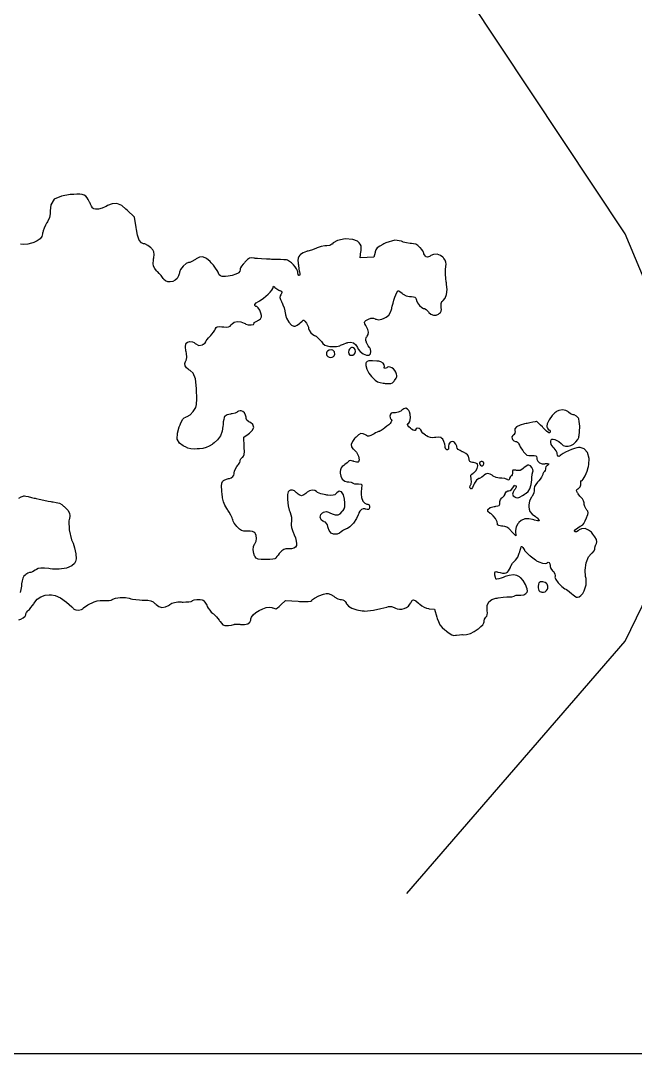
# Model space of a CAD drawing. Extents: x 0 to 24000, y 0 to 24000.
# Drawn here: x 8443 to 10488, y 0 to 3435 of the extents above; entities that cross this region are included whole.
import ezdxf

# ---------------------------------------------------------------- set-up
doc = ezdxf.new("R2010")
doc.units = 0
for name, color, linetype in [('01A-WaterbodyTidal', 7, 'Continuous'), ('01B-LandmassTidal', 7, 'Continuous'), ('07-BoundaryRegional', 7, 'Continuous')]:
    doc.layers.add(name, color=color, linetype=linetype)

msp = doc.modelspace()

# ---------------------------------------------------------------- linework, layer by layer
at = {"layer": '01A-WaterbodyTidal'}
msp.add_lwpolyline([(0, 0), (24000, 0), (24000, 24000), (0, 24000)], close=True, dxfattribs=at)
at = {"layer": '01B-LandmassTidal'}
for points in [[(8436.9, 1441.9), (8443.8, 1444.2), (8451.9, 1448.9), (8457.8, 1454.5), (8460, 1458.9), (8460, 1460.3), (8460, 1461.7), (8462.5, 1465.8), (8467.4, 1471.4), (8468.6, 1472.5), (8469.7, 1473.5), (8472.6, 1476.7), (8477.6, 1482.8), (8483, 1489.9), (8486.7, 1495.3), (8487.8, 1497.2), (8490, 1500.6), (8498.1, 1510.1), (8509.9, 1518.7), (8524.4, 1523.5), (8537.9, 1525), (8542.3, 1525), (8546.4, 1525), (8558.5, 1522.6), (8575.6, 1514.9), (8595.3, 1500.7), (8613.4, 1484.7), (8619.2, 1479.1), (8620.5, 1477.8), (8626.4, 1475.5), (8636.1, 1474.3), (8645.2, 1475.7), (8650.1, 1478.2), (8650.9, 1479.5), (8651.3, 1480.3), (8653.8, 1482.6), (8659.5, 1486.7), (8667, 1491.4), (8673.4, 1494.9), (8675.6, 1496), (8678.5, 1497.5), (8687.4, 1501.5), (8697.5, 1504.7), (8707.7, 1506), (8716.8, 1506), (8719.9, 1505.8), (8722.2, 1505.7), (8729.2, 1505.9), (8737.6, 1506.5), (8744.1, 1507.7), (8747.4, 1508.7), (8748.1, 1509.3), (8750.2, 1511.1), (8758.7, 1513.8), (8774.8, 1516.1), (8792.3, 1515.8), (8803.8, 1514.1), (8807.3, 1512.8), (8809.3, 1512.1), (8815.6, 1510.7), (8826.4, 1508.9), (8838.7, 1507.8), (8847.8, 1507.4), (8850.8, 1507.4), (8854.8, 1507.4), (8866.6, 1507.1), (8876.7, 1505.5), (8884.1, 1501.7), (8890.1, 1496.6), (8892, 1494.8), (8894.5, 1492.3), (8903.1, 1485.9), (8913.4, 1482.5), (8924.6, 1484.5), (8934.7, 1489.6), (8937.9, 1491.7), (8940, 1493.1), (8946.7, 1496.9), (8955.2, 1499.9), (8965.8, 1501.2), (8977.2, 1501.2), (8981, 1501.1), (8983.9, 1501), (8992.9, 1501.2), (9002.7, 1501.9), (9010, 1503.2), (9013.3, 1504.3), (9013.9, 1505), (9015, 1506.1), (9020, 1507.8), (9029.7, 1509.2), (9040.4, 1509), (9047.4, 1507.8), (9049.6, 1507), (9050.5, 1506.7), (9056.2, 1500.5), (9062.2, 1490.4), (9063.3, 1488.2), (9064.1, 1486.3), (9067.1, 1480.9), (9072.1, 1473.6), (9077.6, 1467.3), (9081.5, 1463.7), (9082.9, 1462.7), (9084.7, 1461.4), (9094.7, 1451.7), (9103.9, 1440.4), (9105.3, 1438.3), (9106.6, 1436.3), (9110.9, 1430.2), (9115.9, 1425.6), (9122.2, 1423.5), (9129.2, 1423.1), (9131.5, 1423.1), (9134.8, 1423.1), (9144.7, 1424.1), (9152.4, 1426.1), (9153.1, 1426.6), (9153.8, 1427), (9161.5, 1427.9), (9172.4, 1427.1), (9174.7, 1426.6), (9177.9, 1426), (9188.1, 1425.9), (9198.9, 1428.7), (9206.1, 1434.6), (9208.8, 1440.9), (9208.8, 1443.1), (9208.8, 1445), (9211, 1450.8), (9217, 1458.8), (9225.8, 1466.4), (9236.6, 1473.2), (9248.4, 1478.7), (9260.4, 1482.3), (9271.5, 1483.5), (9278.7, 1482.7), (9280.9, 1481.9), (9282.4, 1481.4), (9288.8, 1479.2), (9292, 1478), (9293.1, 1478), (9293.4, 1478), (9294.6, 1479.1), (9298.2, 1482.1), (9303.2, 1486.6), (9307.7, 1490.7), (9309.1, 1492.1), (9324.4, 1505.8), (9366, 1503.4), (9371.2, 1503.1), (9386.9, 1502.5), (9400.3, 1502.7), (9408.1, 1504.2), (9411.5, 1506), (9412.2, 1507), (9414, 1509.1), (9421.3, 1514), (9435.5, 1521.2), (9450.8, 1526.7), (9460.1, 1528.9), (9463.2, 1528.9), (9466.1, 1528.9), (9474.8, 1526.1), (9484.7, 1520.5), (9486.3, 1519.1), (9488, 1517.7), (9498, 1512.2), (9506.3, 1509.3), (9509.1, 1509.3), (9510.6, 1509.3), (9514.9, 1508.7), (9519.5, 1506.5), (9523.2, 1502.5), (9525.9, 1498), (9526.7, 1496.4), (9527.9, 1494), (9533.4, 1487.7), (9544.7, 1480.9), (9561.5, 1475.5), (9578.9, 1472.1), (9584.7, 1471.3), (9587.5, 1470.8), (9597.7, 1471.3), (9617.5, 1474.1), (9641.7, 1479.1), (9661.1, 1484), (9667.4, 1485.8), (9669.1, 1486.3), (9677.5, 1486.2), (9686.3, 1483), (9688.2, 1481.9), (9689.8, 1480.9), (9695.3, 1478.7), (9703.1, 1477.4), (9711.1, 1477.7), (9719.1, 1479.6), (9726.5, 1483), (9733.2, 1487.6), (9738.5, 1493.4), (9741.6, 1498.5), (9742.3, 1500.3), (9743, 1502.1), (9745.9, 1507), (9750.7, 1508.5), (9758, 1504.7), (9766.6, 1497.7), (9769.4, 1495.2), (9771.4, 1493.4), (9777.7, 1488.4), (9785.6, 1483.6), (9793.7, 1480.5), (9800.4, 1479), (9802.7, 1478.7), (9820.3, 1476.8), (9828.2, 1450.5), (9829.3, 1446.8), (9833, 1435.9), (9838.3, 1425.4), (9845.9, 1416.5), (9854.6, 1408.7), (9857.6, 1406.2), (9860.4, 1403.9), (9869.2, 1397.1), (9877.6, 1392.1), (9884.6, 1390.2), (9890.2, 1390.3), (9892.1, 1390.5), (9893.7, 1390.9), (9903.1, 1392.3), (9911.4, 1392.6), (9912.5, 1392.5), (9915.9, 1392.3), (9926.4, 1393.1), (9939.3, 1396.4), (9952.1, 1402.5), (9962.2, 1409.2), (9965.4, 1411.7), (9967.7, 1413.5), (9974.2, 1419.1), (9980.3, 1425.7), (9983.9, 1431.4), (9985, 1435.1), (9985, 1436.4), (9985, 1438.4), (9986.8, 1444.5), (9990.4, 1450.2), (9991.3, 1450.9), (9992.1, 1451.6), (9994.1, 1454.2), (9995.8, 1458.8), (9996.2, 1465.2), (9995.8, 1471.8), (9995.6, 1474), (9995.1, 1478), (9995.5, 1490), (10000.5, 1501.4), (10011.3, 1509.3), (10024.1, 1513.5), (10028.5, 1514.4), (10031.4, 1514.9), (10048.1, 1516.9), (10060.7, 1517.9), (10065, 1517.9), (10067.1, 1517.8), (10077.4, 1518.7), (10085, 1520.9), (10085.7, 1521.5), (10086.4, 1522.1), (10091.7, 1524), (10097.9, 1524.1), (10099.1, 1523.8), (10101.1, 1523.3), (10107.7, 1523.3), (10116.7, 1525.3), (10124.2, 1529.4), (10127.9, 1533.3), (10128.5, 1534.8), (10129.3, 1537.1), (10128.4, 1545.3), (10123.3, 1559.2), (10115, 1573), (10107.8, 1581.1), (10104.9, 1583), (10102.3, 1584.8), (10093.9, 1589.1), (10082.6, 1591.2), (10068.8, 1589.5), (10055, 1585.4), (10050.4, 1583.8), (10048.2, 1583), (10041.4, 1580.8), (10033.6, 1578.6), (10027.8, 1577.4), (10025.4, 1577.2), (10025, 1577.5), (10024.6, 1577.7), (10022.6, 1582.4), (10021.1, 1590), (10021.1, 1591.6), (10020.9, 1593.4), (10020.8, 1598.5), (10021.7, 1602), (10024.2, 1602.7), (10027.7, 1601.8), (10028.9, 1601.4), (10031.3, 1600.7), (10038.6, 1598.7), (10046.6, 1597.1), (10053, 1596.8), (10058.3, 1597.8), (10062.6, 1600.4), (10066.3, 1604.5), (10069.8, 1610.5), (10072.4, 1616.3), (10073.2, 1618.3), (10074, 1620.2), (10080.1, 1630), (10087.2, 1638.1), (10088.5, 1639.1), (10089.9, 1640.2), (10096.8, 1649.8), (10102.2, 1663.2), (10103, 1666.1), (10103.5, 1668), (10105.1, 1673.7), (10107.1, 1679.9), (10108.8, 1684.2), (10109.7, 1685.7), (10110.1, 1685.7), (10110.9, 1685.7), (10113.5, 1682.4), (10118.1, 1675.9), (10119.1, 1674.4), (10119.9, 1672.8), (10126.9, 1664.3), (10135.1, 1656.9), (10136.7, 1655.9), (10138.1, 1654.9), (10147.3, 1648.4), (10156.1, 1641.4), (10157.5, 1640.2), (10159.6, 1638.4), (10167.2, 1634.3), (10178.8, 1630.4), (10189.2, 1629.2), (10194.5, 1630.5), (10195.1, 1631.6), (10195.6, 1632.3), (10198.1, 1633.7), (10201.1, 1632.1), (10203.5, 1627.8), (10204.5, 1623), (10204.5, 1621.4), (10204.5, 1619.3), (10207.3, 1612.8), (10212.6, 1605.1), (10213.9, 1603.8), (10215.4, 1602.3), (10220.3, 1595.1), (10221.7, 1587.7), (10221.4, 1586.2), (10220.9, 1583.9), (10223.3, 1576.4), (10231.2, 1564.5), (10243.2, 1552.7), (10253.7, 1545.3), (10257.5, 1543.4), (10259.1, 1542.6), (10268.6, 1536.3), (10277.3, 1528.7), (10278.6, 1527.4), (10280, 1526), (10287.4, 1520.2), (10292.8, 1517.2), (10294.7, 1517.2), (10296.3, 1517.2), (10301.2, 1518.7), (10307.4, 1523.1), (10313.1, 1529.8), (10317.9, 1538.2), (10321.7, 1547.9), (10324.1, 1558.3), (10325, 1569.1), (10324.6, 1576.9), (10324.1, 1579.5), (10322.9, 1586.2), (10321.8, 1606.9), (10324.7, 1631.4), (10332.4, 1651.1), (10340.9, 1661.8), (10344.5, 1664.2), (10345.7, 1665.1), (10350.9, 1670.9), (10353.5, 1676.4), (10353.5, 1678.3), (10353.5, 1680.2), (10354.7, 1686.1), (10357.2, 1692.9), (10357.8, 1694), (10358.7, 1695.6), (10360.1, 1701.1), (10359, 1708.8), (10353.9, 1718), (10347, 1727.1), (10344.5, 1730), (10342, 1732.9), (10332.9, 1740.3), (10321, 1745.3), (10309.5, 1744.9), (10301.2, 1741), (10299, 1739.1), (10297.9, 1738.1), (10292.2, 1734.8), (10287.4, 1734.3), (10286.8, 1734.7), (10286.4, 1735), (10286.1, 1737.5), (10289.6, 1741.9), (10297.1, 1747.8), (10305.2, 1753.1), (10308, 1754.7), (10309.3, 1755.4), (10313.1, 1757.9), (10317, 1762.4), (10321.2, 1770.6), (10325.8, 1781), (10327.2, 1784.5), (10328.1, 1786.5), (10330.5, 1792.6), (10331.5, 1798.1), (10329.9, 1802.8), (10326.7, 1807.1), (10325.6, 1808.4), (10324.7, 1809.8), (10320.5, 1818.4), (10318.2, 1825.9), (10318.2, 1828.4), (10318.2, 1830.7), (10316.1, 1837.5), (10311.9, 1844.3), (10310.8, 1845.3), (10309.8, 1846.3), (10303.7, 1853.4), (10297.9, 1861.4), (10297.1, 1862.9), (10296.1, 1864.4), (10293.3, 1869), (10292.2, 1872.6), (10293.8, 1875.1), (10297.1, 1877.2), (10298.2, 1877.8), (10299.6, 1878.5), (10304.4, 1883.9), (10306.5, 1891.1), (10306.5, 1893.5), (10306.5, 1895.6), (10307.4, 1901.9), (10309.1, 1905.3), (10309.6, 1905.3), (10310.9, 1905.3), (10315, 1909.6), (10321.6, 1920.9), (10327.8, 1936), (10331.5, 1948.2), (10332.3, 1952.3), (10333.6, 1958.6), (10334.4, 1978), (10329.3, 1997.8), (10317.7, 2010.5), (10304.6, 2015), (10300.2, 2015), (10298.6, 2015), (10293.9, 2014.2), (10285.5, 2011.8), (10275.9, 2008.4), (10265.9, 2004.2), (10256.3, 1999.7), (10247.9, 1995.2), (10241.4, 1991), (10238.5, 1988.6), (10237.8, 1987.6), (10237.4, 1986.8), (10234.8, 1985.1), (10231.6, 1986.1), (10229.1, 1989.7), (10228, 1994), (10228, 1995.4), (10228, 1997.6), (10224.7, 2003.9), (10218.2, 2012.4), (10216.7, 2013.9), (10214.4, 2015.9), (10207.9, 2024.6), (10206.8, 2033.1), (10207.3, 2035), (10207.6, 2036.5), (10208.7, 2040.7), (10210.8, 2043.2), (10215, 2043), (10220.7, 2041.2), (10222.6, 2040.5), (10224.4, 2039.9), (10234, 2034.9), (10241.4, 2028.8), (10242.2, 2027.6), (10243.3, 2025.9), (10248.4, 2021.9), (10256.2, 2019.2), (10265, 2019.3), (10274.1, 2021.8), (10282.9, 2026.6), (10290.7, 2033.3), (10296.8, 2041.5), (10300, 2048.6), (10300.6, 2051.1), (10301.5, 2055.1), (10302.8, 2067.5), (10303.3, 2085.5), (10301.8, 2101.8), (10300, 2110.3), (10298.6, 2112.6), (10298, 2113.8), (10292.3, 2119.3), (10284.5, 2123.2), (10282.9, 2123.6), (10281.4, 2123.9), (10272.9, 2127.3), (10265.8, 2132.1), (10264.9, 2133), (10263.3, 2134.8), (10256.5, 2138.5), (10245.6, 2140.2), (10233.9, 2138.4), (10225.6, 2134.8), (10223.3, 2133), (10220, 2130.4), (10211.1, 2121.1), (10201.3, 2107.3), (10195.3, 2094.1), (10193.7, 2086), (10194.3, 2083.6), (10194.7, 2082.3), (10197.3, 2076.7), (10199.8, 2073.8), (10200.6, 2073.8), (10201.3, 2073.8), (10203.4, 2072.1), (10204.5, 2069), (10204.5, 2068), (10204.5, 2066.8), (10203.6, 2063.2), (10200, 2063.5), (10192.8, 2069.5), (10183.6, 2078.6), (10180.6, 2081.7), (10178.8, 2083.7), (10173.2, 2089.4), (10166.5, 2095.6), (10161.5, 2099.8), (10159.4, 2101.3), (10158.7, 2101.3), (10157.8, 2101.3), (10155.1, 2100.7), (10147.5, 2099.3), (10137.1, 2097.1), (10128, 2095.3), (10124.9, 2094.6), (10120, 2093.6), (10105.6, 2089.4), (10093.3, 2083.5), (10087.5, 2076.7), (10087.4, 2070.2), (10088.1, 2068.4), (10088.4, 2067.7), (10087.4, 2062.8), (10083.7, 2057.5), (10082.6, 2056.6), (10081, 2055.3), (10077.3, 2050), (10078.3, 2044), (10079.1, 2042.5), (10079.7, 2041.4), (10084.2, 2036.9), (10089.2, 2034.6), (10090.8, 2034.6), (10092.3, 2034.6), (10096.6, 2032.4), (10100.2, 2028.2), (10100.6, 2027.2), (10100.9, 2026.2), (10102.4, 2023.1), (10105.6, 2017.1), (10109.9, 2010.3), (10113.5, 2005), (10114.7, 2003.3), (10116.4, 2001), (10121.7, 1994.5), (10127.2, 1989.8), (10133.7, 1988.1), (10140.7, 1988.2), (10143, 1988.4), (10145.3, 1988.6), (10152, 1988.8), (10157.1, 1987.7), (10159.5, 1984.6), (10160.4, 1980.1), (10160.6, 1978.6), (10160.9, 1976.4), (10163.6, 1970), (10169.8, 1964.1), (10178.5, 1961.2), (10186.6, 1961.2), (10189.2, 1961.7), (10191, 1962.1), (10196.5, 1962.2), (10200.2, 1960.7), (10199.8, 1957.9), (10196.1, 1955.2), (10194.7, 1954.7), (10193.9, 1954.4), (10190.6, 1950.9), (10188.8, 1946.4), (10188.8, 1944.9), (10188.8, 1943.3), (10187.7, 1938.6), (10185.5, 1935), (10184.9, 1934.7), (10184.5, 1934.4), (10182.2, 1931.3), (10181, 1927.7), (10181, 1926.4), (10181, 1925.5), (10179.7, 1922.5), (10176.3, 1916.6), (10171.3, 1909.4), (10166.6, 1903.6), (10164.9, 1901.7), (10163, 1899.4), (10157.6, 1892.2), (10153.1, 1884.8), (10151.2, 1878.9), (10151.2, 1874.8), (10151.6, 1873.5), (10152, 1871.8), (10150.9, 1863), (10145.5, 1853), (10143.8, 1850.8), (10142, 1848.3), (10136.2, 1836.2), (10134, 1824.2), (10134, 1820.2), (10134, 1817.6), (10134.5, 1809.7), (10137.4, 1801.9), (10145, 1793.8), (10155.8, 1785), (10159.5, 1782.2), (10161.6, 1780.5), (10167.4, 1774.8), (10168.5, 1771.1), (10162.7, 1771), (10153.1, 1773.6), (10150, 1774.7), (10146.2, 1776), (10134.3, 1778.2), (10120.6, 1777.6), (10108.8, 1772.6), (10101.1, 1766), (10099.1, 1763.4), (10097.4, 1761.3), (10091.9, 1750.9), (10089.9, 1739.1), (10090, 1736.3), (10090.8, 1721), (10075.5, 1737.1), (10073.6, 1739.2), (10067.4, 1745.1), (10060.5, 1750), (10053.5, 1752.6), (10047.4, 1753.5), (10045.4, 1753.6), (10043.3, 1753.7), (10034.6, 1755.3), (10030.1, 1757.5), (10030.1, 1758.3), (10030.1, 1760.6), (10028, 1767.7), (10022.8, 1778.3), (10015.7, 1787.8), (10010.2, 1792.8), (10008.1, 1793.9), (10005.3, 1795.4), (9998, 1801.6), (9997.2, 1808.8), (10005.5, 1814.9), (10018, 1818.4), (10022.2, 1819), (10024.4, 1819.3), (10030.8, 1820.5), (10035.5, 1822.6), (10037.5, 1826.4), (10037.9, 1831.2), (10037.9, 1832.7), (10037.9, 1835.2), (10039.9, 1842.5), (10044.5, 1847.7), (10045.8, 1848.4), (10046.8, 1849), (10051.6, 1853.8), (10054.6, 1859.8), (10054.8, 1861), (10055, 1862.4), (10058.1, 1867.8), (10064.4, 1870.6), (10066.1, 1870.8), (10067.6, 1871), (10071.8, 1872.2), (10076.5, 1875.3), (10080.9, 1880.7), (10084.6, 1887), (10085.7, 1889.2), (10085.8, 1889.3), (10087.5, 1889.1), (10090.2, 1888), (10090.8, 1887.6), (10091.5, 1887.2), (10092, 1883.3), (10088.3, 1876.8), (10086.9, 1875.1), (10085.3, 1873), (10081.3, 1866.2), (10079.7, 1859.4), (10082.2, 1854), (10087.1, 1850.4), (10088.9, 1849.6), (10090.7, 1848.8), (10097.7, 1847.3), (10103.4, 1849.4), (10104.6, 1850.4), (10105.3, 1851.1), (10112.4, 1855.8), (10121.3, 1860.9), (10123, 1861.7), (10125.4, 1862.9), (10131.7, 1868.1), (10137.7, 1877.8), (10141.6, 1892.1), (10143.4, 1907.3), (10143.8, 1912.3), (10144, 1914.6), (10145.4, 1925.8), (10147, 1934.2), (10147.3, 1935.1), (10147.8, 1936.5), (10147.5, 1941.7), (10144.4, 1948.6), (10139.1, 1954), (10134.4, 1956.2), (10132.8, 1956.2), (10130.8, 1956.2), (10124.9, 1953.4), (10117.3, 1947.8), (10115.9, 1946.4), (10114.6, 1945.1), (10110.3, 1941.5), (10105.2, 1938.9), (10099.5, 1938.2), (10094.2, 1938.7), (10092.4, 1939), (10090.6, 1939.3), (10085, 1940.1), (10081, 1939.5), (10079.4, 1936.7), (10079.1, 1932.5), (10079.1, 1931.1), (10079.1, 1929.4), (10078, 1924), (10076.2, 1920.9), (10075.5, 1920.9), (10074.8, 1920.9), (10072.5, 1918.4), (10070.1, 1913.5), (10069.7, 1912.3), (10069.3, 1910.7), (10067, 1906.3), (10063.4, 1907.6), (10062.6, 1908.4), (10062, 1909), (10054.3, 1911.6), (10044.1, 1913.1), (10040.6, 1913.1), (10036.8, 1913.1), (10025.2, 1915.1), (10015.2, 1919.7), (10013.6, 1920.9), (10011.5, 1922.6), (10004.7, 1926.5), (9996.7, 1928.4), (9989.8, 1926.8), (9985.3, 1923.2), (9984.2, 1921.7), (9983.5, 1920.7), (9977.6, 1915.8), (9970.3, 1912.2), (9968.9, 1911.9), (9967, 1911.4), (9959.4, 1906.2), (9953.2, 1896.4), (9952, 1893.5), (9951.2, 1891.4), (9946.5, 1882.4), (9943, 1877.8), (9941.9, 1877.8), (9941.2, 1877.8), (9939.1, 1879.2), (9938.1, 1882.7), (9938.9, 1887.6), (9940.6, 1891.8), (9941.5, 1893.1), (9941.9, 1893.8), (9943, 1900.5), (9942.3, 1909.4), (9941.9, 1911.1), (9941.5, 1912.8), (9940.8, 1918), (9941.4, 1922.7), (9944.2, 1926.4), (9948.3, 1929.5), (9949.7, 1930.3), (9951.8, 1931.6), (9957.2, 1936.9), (9962.5, 1945.6), (9964.6, 1954.2), (9963.6, 1959.5), (9962.6, 1960.5), (9962.2, 1960.9), (9957.1, 1963), (9949.4, 1964.7), (9947.8, 1964.8), (9946.2, 1965), (9941.6, 1966), (9937.9, 1968.2), (9935.9, 1972.3), (9935, 1977.3), (9934.8, 1979), (9934.6, 1980.7), (9933.4, 1985.9), (9930.3, 1990.9), (9924.4, 1995.2), (9916.9, 1999), (9914.4, 2000.1), (9912.1, 2001.1), (9905.2, 2004.6), (9899.1, 2008.7), (9895.5, 2013.1), (9894.2, 2016.9), (9894, 2018.2), (9893.8, 2019.5), (9891.1, 2026.4), (9887.1, 2031.7), (9886.2, 2032.3), (9884.5, 2033.3), (9878.4, 2034.5), (9871.9, 2032.2), (9867.5, 2026.2), (9866.3, 2019.5), (9866.6, 2017.4), (9866.8, 2015.6), (9866.2, 2009.7), (9862.9, 2007.2), (9861.9, 2007.2), (9860.7, 2007.2), (9857.3, 2009.8), (9855.6, 2015.5), (9855.6, 2017.4), (9855.6, 2019.5), (9854.5, 2025.9), (9851.6, 2034.6), (9847.4, 2042.2), (9843.8, 2046.3), (9842.3, 2047.2), (9841.7, 2047.7), (9834.6, 2048.8), (9824.1, 2048.3), (9821.9, 2048), (9819.8, 2047.7), (9813.5, 2047.4), (9806.4, 2048.1), (9799.5, 2050.6), (9793.6, 2053.8), (9791.7, 2055), (9789.7, 2056.2), (9781.7, 2062.6), (9777.3, 2068.1), (9777.2, 2068.7), (9777.2, 2069.9), (9775, 2073.4), (9770.8, 2077.2), (9769.8, 2077.8), (9768.2, 2078.6), (9762.7, 2079.5), (9759.1, 2076.6), (9758.4, 2075.4), (9757.9, 2074.5), (9756, 2072), (9753.3, 2071.1), (9749.1, 2072.9), (9744, 2076.2), (9742.3, 2077.4), (9740.4, 2078.8), (9734.8, 2083.4), (9731, 2088.2), (9730.6, 2092), (9732.8, 2094.5), (9733.7, 2095), (9735.2, 2096), (9738.1, 2101.8), (9740, 2113.1), (9739.2, 2125.6), (9737, 2133.8), (9735.7, 2136.2), (9734.6, 2138), (9730.4, 2143), (9724.7, 2145.4), (9717.8, 2143.3), (9711.1, 2138.7), (9709, 2137), (9708, 2136.1), (9699.7, 2132.5), (9690.5, 2130.7), (9687.4, 2130.7), (9685.6, 2130.7), (9680.2, 2130.3), (9675.7, 2128.9), (9673.2, 2126.1), (9672.3, 2122.5), (9672.2, 2121.3), (9672, 2120), (9672.6, 2113.9), (9674.7, 2109.5), (9675.3, 2109.1), (9676.1, 2108.5), (9677.9, 2105.2), (9676.1, 2100.3), (9675.3, 2098.9), (9674.7, 2098), (9672.4, 2095.3), (9667.6, 2090.7), (9661.7, 2085.6), (9655.2, 2080.5), (9648.8, 2075.7), (9643, 2071.9), (9638.6, 2069.4), (9636.6, 2068.6), (9636.1, 2068.7), (9635.8, 2068.8), (9634, 2068.3), (9629.8, 2066.4), (9624, 2063.5), (9619, 2060.7), (9617.3, 2059.7), (9615, 2058.4), (9608, 2054.5), (9601.9, 2052.4), (9597.2, 2053), (9593.3, 2055.3), (9592.2, 2056.2), (9590.1, 2057.6), (9583.2, 2060.9), (9575.4, 2061.2), (9567, 2056.8), (9559, 2049.7), (9556.5, 2047.2), (9553.8, 2044.5), (9546.9, 2035.4), (9542.6, 2025.3), (9543.8, 2016.7), (9548.3, 2010.9), (9550.2, 2009.5), (9553.1, 2007.6), (9560.1, 1999.3), (9566.9, 1986.2), (9569.3, 1974.1), (9567.4, 1967.3), (9565.9, 1966.4), (9565.5, 1966.1), (9560.1, 1966.3), (9552, 1968.5), (9550.2, 1969.2), (9548.1, 1970), (9540.1, 1971.6), (9535.4, 1970.2), (9534.9, 1969.5), (9534.6, 1969.1), (9529.2, 1964.3), (9521.3, 1957.9), (9519.7, 1956.6), (9518, 1955.5), (9513.1, 1951.7), (9509.2, 1946.8), (9507.2, 1941.1), (9506.7, 1935.4), (9506.7, 1933.5), (9506.7, 1930), (9508.4, 1919.7), (9513.2, 1909.6), (9521.3, 1903.5), (9529.4, 1901.3), (9532.2, 1901.3), (9534.8, 1901.3), (9542.4, 1900.1), (9547.6, 1897.6), (9547.9, 1897), (9548.3, 1896.4), (9554, 1894.4), (9563, 1893.8), (9565.1, 1893.9), (9567.7, 1894.1), (9575.9, 1893.5), (9578.2, 1890.4), (9578.1, 1889.6), (9577.9, 1888.8), (9576.9, 1879.5), (9576.2, 1866.2), (9576.1, 1863.3), (9576, 1859.6), (9577.3, 1848.4), (9581.6, 1836.9), (9588.2, 1829.5), (9595, 1826.9), (9597.3, 1826.9), (9598.6, 1826.9), (9602.4, 1824.6), (9603.6, 1818.8), (9603.5, 1817.1), (9603.4, 1815.7), (9602.5, 1811.5), (9600.2, 1808.7), (9596.3, 1808.3), (9591.7, 1809.5), (9590.2, 1810), (9588.5, 1810.6), (9583, 1811.2), (9576.7, 1809), (9571.6, 1803.6), (9568.5, 1797.3), (9567.9, 1795.1), (9566.6, 1790.9), (9560.7, 1778.9), (9550.5, 1763.6), (9538.8, 1751.5), (9530.5, 1745.6), (9527.5, 1744.5), (9525.8, 1744), (9517.4, 1739.9), (9511.2, 1735.5), (9510.6, 1734.7), (9510.1, 1734.1), (9504, 1730.2), (9496.1, 1727.2), (9494.6, 1726.9), (9492.1, 1726.3), (9484.3, 1726.5), (9475.8, 1730.5), (9469.5, 1738.6), (9466.1, 1747.7), (9465.5, 1750.8), (9465.2, 1752.5), (9463.8, 1757.7), (9461.1, 1762.6), (9457.2, 1766.2), (9452.9, 1768.3), (9451.4, 1768.8), (9449.1, 1769.6), (9442.8, 1774.7), (9439.6, 1783.1), (9441.7, 1791.9), (9447.2, 1797.8), (9449.5, 1799), (9450.7, 1799.7), (9454.8, 1801.3), (9460.3, 1801.7), (9467.1, 1800), (9474.5, 1797), (9476.9, 1795.9), (9480.1, 1794.5), (9490, 1791.1), (9499.1, 1790.5), (9506.5, 1794.6), (9512.7, 1801.6), (9514.5, 1804.1), (9515.8, 1805.8), (9519, 1811.1), (9521.3, 1817.7), (9521.9, 1826.1), (9521.2, 1834.9), (9520.8, 1837.8), (9520.2, 1842.8), (9516.9, 1857.3), (9510.9, 1867.9), (9502.9, 1869.6), (9495, 1864.4), (9493, 1862.1), (9492, 1861), (9488.4, 1858), (9482.9, 1855.9), (9474.7, 1855.5), (9465.2, 1856.3), (9462, 1856.7), (9458.3, 1857.1), (9442.3, 1860.5), (9431.1, 1865.4), (9429.9, 1866.5), (9428, 1868.2), (9421.5, 1872), (9412.8, 1873.5), (9403.8, 1870.9), (9396.7, 1866), (9394.6, 1864.1), (9392.5, 1862.1), (9385.5, 1857.1), (9377.5, 1854.7), (9369.9, 1857.1), (9363.5, 1862.1), (9361.7, 1864.1), (9360, 1865.8), (9354.2, 1870.4), (9347.3, 1873.4), (9340.9, 1873), (9336.2, 1870.4), (9335, 1869.2), (9333.2, 1867.4), (9331.1, 1858.8), (9330.6, 1841.6), (9333.1, 1821.5), (9336.7, 1807.1), (9338.5, 1802.6), (9340, 1798.8), (9344.2, 1783), (9344.5, 1768.9), (9344, 1766.1), (9343.7, 1763.9), (9343.5, 1757.2), (9344.4, 1748.6), (9347.1, 1739.2), (9350.6, 1730.5), (9351.8, 1727.7), (9353.3, 1724.5), (9357.1, 1714.7), (9360.3, 1704), (9361.5, 1695.4), (9360.6, 1688.7), (9357.6, 1683.7), (9352.4, 1680.4), (9344.8, 1678.5), (9337.4, 1677.9), (9335, 1677.9), (9332.7, 1677.9), (9325.7, 1677.4), (9318.7, 1675.3), (9312.3, 1670.9), (9306.6, 1665.4), (9304.8, 1663.4), (9303.5, 1661.9), (9299.5, 1657.4), (9295.2, 1652.1), (9292.2, 1648), (9291.1, 1646.3), (9291.1, 1645.7), (9291.1, 1645.4), (9288.7, 1644.4), (9282.1, 1643.4), (9272.2, 1642.8), (9263.1, 1642.6), (9260.1, 1642.6), (9255.9, 1642.6), (9243.1, 1642.9), (9233, 1644.1), (9227.1, 1647.1), (9223.8, 1651), (9222.9, 1652.4), (9221.4, 1654.7), (9218.5, 1662.7), (9217, 1674.5), (9218.3, 1686), (9221, 1693.2), (9222.5, 1695.1), (9223.8, 1696.9), (9226.5, 1703.2), (9228, 1712.6), (9226.8, 1721.9), (9224.2, 1728.3), (9222.9, 1730), (9222.1, 1730.9), (9219.4, 1733.1), (9214.2, 1735.1), (9207, 1736.3), (9199.5, 1736.7), (9197, 1736.7), (9194.2, 1736.7), (9185.7, 1737.1), (9177.8, 1738.9), (9171.3, 1743.2), (9165.5, 1748.8), (9163.7, 1750.8), (9162.3, 1752.3), (9158.6, 1757), (9154, 1763.7), (9150.6, 1770.2), (9149.1, 1774.1), (9148.8, 1775.5), (9148.5, 1776.9), (9146.8, 1781.3), (9142.7, 1789.7), (9137.4, 1799.4), (9132.8, 1806.8), (9131.1, 1809.2), (9128.9, 1812.6), (9122.7, 1823), (9117.7, 1834.5), (9114.9, 1847.8), (9113.5, 1862.1), (9113.1, 1866.8), (9112.7, 1871.7), (9111.7, 1886.2), (9112, 1896.8), (9114.4, 1902.2), (9118.1, 1904.9), (9119.4, 1905.7), (9120.6, 1906.3), (9128, 1909.5), (9134.9, 1911.7), (9135.9, 1911.9), (9137.7, 1912.3), (9143.3, 1914.2), (9149, 1918.1), (9152.6, 1923.1), (9153.9, 1927.7), (9153.9, 1929.2), (9153.9, 1930.9), (9155.1, 1935.9), (9158.2, 1943.8), (9163, 1952), (9167.2, 1957.6), (9168.8, 1959.4), (9169.4, 1960.1), (9172, 1965), (9173.5, 1969.6), (9173.5, 1971.1), (9173.5, 1972.7), (9175.7, 1977.4), (9180, 1981.9), (9180.9, 1982.5), (9182.1, 1983.2), (9185.1, 1986), (9187.1, 1991.7), (9187.6, 2001.6), (9187.1, 2014.1), (9186.8, 2018.2), (9185.3, 2049.1), (9200.5, 2059.7), (9204.1, 2062.2), (9213.6, 2071.3), (9218.6, 2081.7), (9215.6, 2091.1), (9207.5, 2097.8), (9204.5, 2099.3), (9202.7, 2100.3), (9196.1, 2106.1), (9193.1, 2111.6), (9193.1, 2113.4), (9193.1, 2115.7), (9191.7, 2122.7), (9188.1, 2130), (9182.5, 2134.8), (9177.2, 2136.6), (9175.4, 2136.6), (9173.7, 2136.6), (9168.2, 2135.5), (9164.1, 2133.5), (9163.7, 2133), (9163.4, 2132.5), (9157.1, 2129.4), (9146.6, 2126.8), (9144.1, 2126.4), (9141.7, 2126.1), (9130.6, 2123.2), (9123.1, 2119.6), (9122.5, 2118.9), (9121.9, 2118.1), (9120.7, 2115), (9119, 2108.3), (9117.5, 2100), (9116.8, 2093), (9116.6, 2090.7), (9116.3, 2085.4), (9114, 2069.4), (9108.3, 2053.3), (9098.3, 2040.1), (9087, 2030.4), (9082.9, 2027.6), (9079.9, 2025.5), (9070.7, 2019.6), (9060.3, 2014.7), (9049.2, 2011.9), (9038.3, 2010.6), (9034.7, 2010.3), (9031, 2010), (9020, 2009.5), (9009.2, 2010.1), (8999.7, 2012.9), (8991.2, 2016.7), (8988.4, 2018.2), (8983.9, 2020.5), (8971.4, 2029.5), (8963.6, 2043.1), (8964.6, 2062.2), (8971, 2083.4), (8973.6, 2090.3), (8974.6, 2093.2), (8978.1, 2101.7), (8982.5, 2109.2), (8987.6, 2113.7), (8992.6, 2116.1), (8994.3, 2116.6), (8997.6, 2117.7), (9006.8, 2123.7), (9017.7, 2134.8), (9025.7, 2147.8), (9028.7, 2157.6), (9028.8, 2160.9), (9029.1, 2173.3), (9028.6, 2210.8), (9025, 2242.9), (9016.8, 2262.2), (9006.8, 2271.6), (9002.9, 2273.8), (9000.8, 2275), (8994.8, 2279.7), (8990.6, 2286.6), (8990, 2294.3), (8992, 2301.1), (8993.1, 2303.2), (8993.9, 2304.6), (8995.7, 2314.5), (8994.6, 2329.2), (8993.9, 2333), (8993.3, 2336.3), (8992, 2350.3), (8993, 2359.7), (8993.5, 2360.8), (8994.3, 2362.3), (8998.7, 2365.6), (9006.3, 2367.7), (9014.5, 2366.8), (9020, 2364.1), (9021.4, 2362.8), (9023.7, 2360.4), (9035.9, 2354.5), (9048, 2356.5), (9050.4, 2358.1), (9051.7, 2358.9), (9057, 2363.4), (9059.8, 2366.4), (9059.8, 2367.5), (9059.8, 2368), (9060.9, 2369.8), (9063.9, 2374), (9068.4, 2379.4), (9072.5, 2384), (9073.9, 2385.5), (9075.4, 2387.1), (9079.7, 2392), (9084.9, 2398.6), (9088.9, 2404.7), (9090.8, 2408.2), (9091.2, 2409.4), (9091.6, 2410.7), (9093.6, 2414.2), (9097.5, 2416.6), (9104.3, 2417), (9113, 2416.4), (9115.8, 2416.1), (9118.8, 2415.8), (9127.4, 2415.2), (9134.8, 2415.9), (9139.9, 2418.8), (9143.7, 2422.9), (9144.9, 2424.3), (9146.6, 2426.5), (9153.4, 2431.5), (9164, 2434.4), (9176.3, 2432.9), (9186.7, 2428.9), (9189.9, 2427.1), (9192.2, 2425.7), (9200, 2423.1), (9210, 2422.4), (9217.5, 2424.5), (9220.5, 2428.2), (9220.5, 2429.4), (9220.5, 2430.4), (9224.1, 2433.2), (9230.7, 2436.7), (9232.3, 2437.2), (9234.5, 2438), (9241.4, 2442.9), (9244.1, 2449.5), (9244.1, 2451.7), (9244.1, 2454.4), (9242.7, 2462.3), (9239, 2472.1), (9233.8, 2479.7), (9229.3, 2483.4), (9227.6, 2483.9), (9226.1, 2484.3), (9222.3, 2486.9), (9222.1, 2491.1), (9226.9, 2496.2), (9234.1, 2500.7), (9236.6, 2501.9), (9238.4, 2502.8), (9243.6, 2506), (9251.1, 2511.5), (9259, 2518), (9266.4, 2524.9), (9273, 2531.8), (9278.4, 2538.2), (9282, 2543.7), (9283.3, 2546.8), (9283.3, 2547.8), (9283.3, 2548.8), (9284.3, 2552), (9287.5, 2549.2), (9288.3, 2548.2), (9289, 2547.4), (9295, 2542.6), (9302.6, 2537.9), (9304, 2537.2), (9305.5, 2536.6), (9309.9, 2534.5), (9312.5, 2532.1), (9312.1, 2529), (9309.9, 2525.4), (9309.1, 2524.3), (9308.3, 2523.1), (9306.1, 2519.1), (9305.6, 2514.2), (9307.5, 2507.6), (9311, 2500.1), (9312.3, 2497.6), (9313.3, 2495.6), (9316, 2489.2), (9319.4, 2479.2), (9322.2, 2469.1), (9323.7, 2462.3), (9324, 2460), (9324.5, 2456.1), (9328.1, 2444.6), (9335.5, 2431.5), (9344.7, 2422.3), (9352.1, 2418.8), (9354.6, 2418.8), (9356.6, 2418.8), (9362.8, 2421.7), (9370.5, 2427.3), (9371.9, 2428.6), (9373.2, 2430), (9379.3, 2435.6), (9382.6, 2438.4), (9383.6, 2438.4), (9384.8, 2438.4), (9388.2, 2435.5), (9393.8, 2428.5), (9398.7, 2420.1), (9400.7, 2414.7), (9400.9, 2412.9), (9400.9, 2410.9), (9403, 2404.8), (9408.3, 2396.8), (9415.1, 2390.3), (9420.5, 2387.4), (9422.4, 2387.1), (9423.5, 2386.9), (9426.3, 2385.2), (9431.3, 2381.2), (9436.8, 2375.7), (9440.8, 2371), (9442, 2369.4), (9443.6, 2367.2), (9448.9, 2360.7), (9455.2, 2355.5), (9463.2, 2352.7), (9472, 2351.3), (9475, 2351), (9478.6, 2350.6), (9493.6, 2350.5), (9504.6, 2353.2), (9506.3, 2354.1), (9507.7, 2354.8), (9517.3, 2359), (9527.7, 2363), (9529.4, 2363.5), (9532.2, 2364.4), (9540.9, 2365.7), (9550.1, 2363.6), (9557.8, 2356.7), (9563.5, 2347.9), (9565.1, 2344.7), (9566.6, 2341.8), (9572.9, 2334), (9582.9, 2326.1), (9593.4, 2321.9), (9600.7, 2321.6), (9602.7, 2322.4), (9604, 2322.9), (9606.8, 2326.8), (9608.5, 2334.1), (9607.5, 2341.8), (9605.1, 2346.3), (9603.9, 2347.1), (9603.3, 2347.5), (9598.9, 2353.1), (9594.7, 2361.7), (9594.1, 2363.5), (9593.5, 2365.3), (9591.8, 2370.7), (9591.1, 2375.8), (9592.2, 2379.7), (9594.1, 2382.6), (9594.9, 2383.5), (9596.3, 2385.1), (9599.2, 2390.6), (9600.4, 2398.5), (9598.2, 2407.6), (9594.1, 2415.9), (9592.6, 2418.4), (9591.5, 2420.3), (9588.3, 2425.9), (9586.9, 2430.4), (9588.1, 2433.6), (9590.8, 2436.1), (9591.8, 2436.9), (9593.7, 2438.3), (9600.2, 2441.9), (9608.6, 2444.6), (9616.6, 2444.8), (9622.3, 2443.3), (9623.9, 2442.3), (9625.5, 2441.6), (9633.7, 2440), (9644.3, 2441.9), (9647.1, 2442.7), (9650.2, 2443.8), (9659.2, 2448.2), (9668.1, 2455.4), (9674.1, 2464.8), (9677.1, 2473.8), (9677.6, 2476.8), (9678, 2479), (9679.4, 2485.5), (9682, 2495.1), (9685, 2505), (9688.3, 2514.6), (9691.7, 2523.2), (9694.8, 2530.1), (9697.6, 2534.7), (9699.1, 2536.4), (9699.6, 2536.4), (9701, 2536.4), (9705.2, 2533.6), (9712.2, 2528), (9713.7, 2526.6), (9715.7, 2524.9), (9725.6, 2519.1), (9736.9, 2516.8), (9740.7, 2516.8), (9743, 2516.8), (9749.7, 2516.5), (9755.1, 2515.1), (9758, 2511.9), (9759.6, 2507.7), (9760, 2506.2), (9760.6, 2503.6), (9764, 2496), (9770.4, 2486.8), (9777.9, 2480.2), (9783.3, 2477.6), (9785.1, 2477.6), (9786.8, 2477.6), (9792.1, 2474.3), (9798.8, 2467.5), (9799.9, 2465.9), (9801.5, 2463.7), (9807.7, 2458.1), (9816.3, 2454.6), (9825.6, 2455.4), (9833.4, 2458.8), (9835.6, 2460.4), (9836.8, 2461.2), (9840.2, 2464.2), (9842.6, 2468.3), (9843.2, 2473.7), (9842.6, 2479.6), (9842.3, 2481.5), (9841.9, 2484.3), (9841.9, 2494.2), (9845, 2500.6), (9846.2, 2501.5), (9848.8, 2503.7), (9855.5, 2511.7), (9860.5, 2524), (9861.7, 2540.4), (9860.4, 2557.2), (9859.6, 2562.7), (9859.1, 2566.2), (9858, 2576.7), (9857.1, 2591), (9856.9, 2604.1), (9857.2, 2611.6), (9857.6, 2614.1), (9857.9, 2616.7), (9858.7, 2624.5), (9858.1, 2631.9), (9855.3, 2638.3), (9851.2, 2643.7), (9849.7, 2645.4), (9847.6, 2647.9), (9839.8, 2653.8), (9828.6, 2657.8), (9816.9, 2657.2), (9808, 2653.5), (9805.4, 2651.7), (9803.7, 2650.5), (9797.2, 2647.8), (9792, 2649.2), (9790.9, 2650.1), (9790.1, 2650.8), (9786.8, 2655.3), (9785.1, 2659.4), (9785.1, 2660.7), (9785.1, 2661.5), (9784, 2664), (9781.2, 2668.7), (9776.9, 2674.2), (9773.1, 2678.6), (9771.7, 2679.9), (9770, 2681.7), (9764.3, 2686.6), (9757.6, 2690.7), (9750.3, 2692.7), (9743.4, 2693.2), (9741.1, 2693.2), (9738.9, 2693.3), (9726.5, 2695.2), (9715.9, 2698.3), (9714.5, 2699.1), (9710.7, 2701.4), (9687.7, 2704.1), (9658.6, 2695.5), (9651.7, 2692.1), (9648.3, 2690.3), (9637.9, 2684.8), (9629.7, 2679), (9625.2, 2672.6), (9622.9, 2666.1), (9622.4, 2663.8), (9618.4, 2648.2), (9595.7, 2647), (9572.6, 2645.8), (9575.3, 2666.6), (9575.7, 2669.5), (9576.4, 2678.2), (9575.9, 2685.7), (9573.2, 2691.3), (9569.3, 2695.8), (9567.9, 2697.2), (9564, 2700.7), (9548.2, 2706.8), (9522.8, 2708.8), (9497.8, 2703.7), (9483, 2695.7), (9479.7, 2691.7), (9478.9, 2690.7), (9471.6, 2687.1), (9462.1, 2685.4), (9458.9, 2685.4), (9455, 2685.4), (9443.3, 2683.1), (9429.4, 2678.6), (9427.1, 2677.6), (9424.9, 2676.5), (9411.3, 2671.3), (9398.2, 2667.7), (9396.2, 2667.4), (9394.2, 2667), (9383.4, 2662.8), (9374.2, 2656.9), (9373, 2655.6), (9371.9, 2654.3), (9368.8, 2650.1), (9366.5, 2644.4), (9365.9, 2636.8), (9366.4, 2628.6), (9366.8, 2625.8), (9367.1, 2623), (9369, 2608.6), (9371.1, 2597.6), (9371.5, 2596.4), (9372, 2594.9), (9372.5, 2589.7), (9370.5, 2587.4), (9369.9, 2587.4), (9369.1, 2587.4), (9366.8, 2590.4), (9365.6, 2595.8), (9365.6, 2597.6), (9365.6, 2599), (9364.4, 2603), (9361.2, 2609.4), (9356.4, 2616.1), (9350.6, 2622.8), (9344.2, 2628.9), (9337.6, 2634), (9331.4, 2637.5), (9327.3, 2639), (9326, 2639.1), (9324.7, 2639.2), (9319.3, 2639.4), (9307.8, 2639.8), (9293.3, 2640.2), (9281.4, 2640.6), (9277.4, 2640.7), (9273.3, 2640.8), (9260.8, 2641.2), (9244.8, 2642), (9231, 2643.1), (9223.7, 2643.9), (9221.3, 2644.2), (9218.9, 2644.6), (9211.8, 2645.5), (9204.9, 2644.4), (9198.3, 2640), (9191.4, 2633.5), (9189.2, 2631.3), (9187.6, 2629.7), (9183.1, 2624.6), (9178.1, 2617.9), (9174.7, 2612.1), (9173.5, 2608.8), (9173.5, 2607.8), (9173.5, 2606.1), (9172, 2601.1), (9169.4, 2596.9), (9168.8, 2596.4), (9166.5, 2595), (9158.9, 2591.6), (9146.4, 2587.5), (9133.2, 2584.6), (9124.3, 2583.5), (9121.4, 2583.5), (9119.3, 2583.5), (9113.2, 2583.9), (9107.9, 2585.7), (9104.2, 2589.6), (9101.7, 2594.7), (9101, 2596.4), (9100.2, 2598.1), (9097.3, 2603.1), (9091.4, 2611.6), (9084.3, 2620.9), (9078.6, 2627.6), (9076.6, 2629.7), (9073.3, 2633.4), (9062, 2643.4), (9049.8, 2649.4), (9038, 2648.3), (9027.6, 2642.6), (9024.5, 2640.3), (9022.6, 2639), (9013, 2633.4), (9006.3, 2630.5), (9004.1, 2630.5), (9001.6, 2630.5), (8994.1, 2627.1), (8983.7, 2618.5), (8975.3, 2607), (8971.5, 2598.3), (8971.2, 2595.2), (8970.9, 2592.8), (8968.6, 2585.6), (8963.7, 2577.5), (8957.1, 2571.3), (8949.3, 2567.3), (8941, 2565.5), (8932.7, 2566.2), (8925.1, 2569.6), (8919.9, 2574.2), (8918.7, 2576), (8917.9, 2577.2), (8915.2, 2580.6), (8910.2, 2586.7), (8904.2, 2593.6), (8899.5, 2598.7), (8897.9, 2600.3), (8895.7, 2602.7), (8889.3, 2610), (8885.2, 2617.6), (8884.4, 2627.1), (8885.4, 2638.5), (8885.7, 2642.3), (8886.1, 2645.9), (8886.9, 2656.7), (8886.3, 2665.7), (8883.2, 2672), (8878.7, 2677.1), (8877.1, 2678.7), (8875.6, 2680.3), (8866.1, 2687.3), (8856.3, 2691.8), (8854.8, 2692.1), (8852.2, 2692.6), (8844.8, 2696.1), (8837.7, 2705), (8832.2, 2721), (8828.3, 2739.8), (8827.3, 2746.2), (8821.5, 2781), (8797.9, 2803.8), (8793.6, 2808), (8779.6, 2819.3), (8763.7, 2826.3), (8747.2, 2825.2), (8732.1, 2819.3), (8727.3, 2816.7), (8724.2, 2815), (8714.1, 2810.8), (8702.3, 2807.7), (8692.3, 2807.4), (8686.3, 2809), (8684.6, 2810.1), (8684, 2810.5), (8682.3, 2812.6), (8679.1, 2817.4), (8675.5, 2823.9), (8672.9, 2829.4), (8672.1, 2831.2), (8671.2, 2833.3), (8668.3, 2839.4), (8664.4, 2845.8), (8659.9, 2850.6), (8654.6, 2854), (8648.1, 2856.1), (8639.9, 2857.2), (8629.7, 2857.3), (8620.3, 2856.9), (8617.2, 2856.7), (8607.6, 2856), (8578.9, 2851.3), (8555.2, 2840.6), (8543.6, 2822.5), (8541.2, 2801.7), (8541.5, 2794.8), (8541.6, 2792.4), (8539.3, 2779.9), (8532.6, 2765.8), (8530.6, 2762.6), (8529.3, 2760.6), (8525.9, 2754.2), (8521.6, 2745), (8518.2, 2736.1), (8516.7, 2730.4), (8516.4, 2728.5), (8516, 2725.6), (8513.5, 2717.1), (8508.1, 2708.7), (8498.5, 2702.2), (8487.3, 2697.3), (8483.5, 2696), (8479.5, 2694.5), (8467, 2691.1), (8453.3, 2689.6), (8442.7, 2691.3)], [(8436.9, 1846.5), (8444.7, 1850.5), (8451.1, 1853.3), (8454.2, 1854.3), (8455.3, 1854.3), (8456.5, 1854.3), (8460.2, 1853.6), (8468.6, 1851.8), (8479.4, 1849.2), (8488.4, 1846.9), (8491.3, 1846.1), (8494.7, 1845.2), (8504.8, 1842.8), (8520, 1839.5), (8534.8, 1836.7), (8544.2, 1835.1), (8547.4, 1834.7), (8551, 1834.3), (8561.9, 1832.6), (8572.1, 1829.7), (8580.1, 1825.4), (8586.3, 1820.4), (8588.2, 1818.6), (8591.2, 1815.7), (8599.8, 1806.4), (8605.8, 1796.7), (8607.2, 1787.2), (8605.5, 1778.1), (8604.6, 1775.1), (8603.5, 1770.6), (8604.1, 1741.3), (8612.8, 1708), (8615.6, 1701.4), (8617.7, 1696.5), (8622.8, 1681.2), (8626.9, 1661.7), (8627.6, 1645.1), (8626.1, 1635.8), (8624.7, 1633.2), (8622.8, 1629.7), (8613.5, 1621), (8595.6, 1613.2), (8571.5, 1610), (8549, 1610.7), (8541.5, 1611.6), (8536.7, 1612.2), (8522.2, 1613.7), (8510.1, 1613.9), (8501.8, 1612), (8495.7, 1608.9), (8493.7, 1607.7), (8491.9, 1606.5), (8482.8, 1601.8), (8476.8, 1599.5), (8474.9, 1599.5), (8473.1, 1599.5), (8467.6, 1597.2), (8460.5, 1592.7), (8459.2, 1591.6), (8457.8, 1590.6), (8454, 1586.7), (8450.6, 1580.4), (8448.1, 1571.2), (8446.6, 1561.3), (8446.3, 1557.9), (8445.9, 1554.2), (8444.4, 1543.2), (8441.3, 1533.2)]]:
    msp.add_lwpolyline(points, dxfattribs=at)
for points in [[(9463.2, 2334.1), (9462.3, 2333.1), (9460.6, 2329.3), (9460.4, 2324.6), (9462.1, 2320.4), (9465.4, 2317.1), (9469.8, 2314.9), (9474.8, 2314.3), (9479.9, 2315.5), (9483.7, 2317.8), (9484.8, 2318.9), (9485.9, 2320), (9488.7, 2325.5), (9487.8, 2331.5), (9487.1, 2333), (9486.3, 2334.5), (9482.2, 2338.2), (9475.9, 2340.2), (9469.2, 2338.9), (9464.4, 2335.6)], [(9538.8, 2343.6), (9537.8, 2342.5), (9535.5, 2338.3), (9534.2, 2332.1), (9535.1, 2326.5), (9537.1, 2323.3), (9538.1, 2322.8), (9538.6, 2322.5), (9543.2, 2321.9), (9548.7, 2322.5), (9549.8, 2322.8), (9551.4, 2323.3), (9555.3, 2327.2), (9557.5, 2334.2), (9556.3, 2341.2), (9552.8, 2345.3), (9551.4, 2345.9), (9550.3, 2346.4), (9546.9, 2347.6), (9544.2, 2348), (9542, 2346.7), (9539.6, 2344.4)], [(9593, 2297.3), (9591.8, 2295.3), (9591.2, 2287.7), (9594.4, 2275.5), (9602, 2261.7), (9610.6, 2250.8), (9613.7, 2247.5), (9615.8, 2245.3), (9622.7, 2238.8), (9630.6, 2233.6), (9639.8, 2230.6), (9649.6, 2229.1), (9652.9, 2228.7), (9656.3, 2228.3), (9666.5, 2227.3), (9674.7, 2227.7), (9680.3, 2230.4), (9684.5, 2234.6), (9685.9, 2236.1), (9687.1, 2237.6), (9692.3, 2245.2), (9694.9, 2250.5), (9694.9, 2252.2), (9694.9, 2253.9), (9694, 2258.9), (9691.5, 2265.4), (9687.9, 2271.3), (9683.4, 2276.3), (9678.3, 2280.1), (9673.1, 2282.4), (9667.9, 2282.8), (9664.1, 2281.9), (9663.1, 2281.2), (9661.8, 2280.4), (9657.7, 2278.5), (9654.1, 2278), (9652.5, 2279.7), (9652.9, 2282.7), (9653.3, 2283.6), (9653.8, 2284.9), (9653, 2289.7), (9648.9, 2295.4), (9641.8, 2299.9), (9635.2, 2301.9), (9633, 2302), (9628, 2302.3), (9613.3, 2303.2), (9601.9, 2303), (9596.1, 2301.2), (9593.5, 2298.4)], [(9970.1, 1961.3), (9970.3, 1960.3), (9972.7, 1956.3), (9976, 1954.3), (9977.1, 1954.3), (9978.2, 1954.3), (9981.6, 1956.3), (9984, 1960.3), (9984.2, 1961.3), (9984.4, 1962.5), (9983.2, 1966.4), (9978.6, 1968), (9977.1, 1968), (9975.6, 1968), (9971.1, 1966.4), (9969.9, 1962.5)], [(10168.1, 1565.4), (10167.7, 1565.1), (10166.1, 1559.9), (10165.3, 1552.5), (10165.3, 1550.1), (10165.3, 1548.4), (10165.7, 1543.4), (10167.2, 1539), (10170.1, 1536.2), (10173.5, 1534.7), (10174.7, 1534.4), (10176.6, 1534), (10182.5, 1533.5), (10188.5, 1535), (10193.1, 1539.1), (10196, 1544.3), (10196.7, 1546.2), (10197.2, 1547.5), (10197.5, 1554.1), (10194.6, 1560.3), (10193.5, 1561.5), (10192.4, 1562.8), (10187.7, 1565.6), (10180.4, 1567.8), (10173.2, 1567.9), (10169, 1566.4)]]:
    msp.add_lwpolyline(points, close=True, dxfattribs=at)
at = {"layer": '07-BoundaryRegional'}
for p, q in [((10454, 2726.1), (9526.4, 4121.9)), ((10679.9, 2185.6), (10454, 2726.1)), ((10454, 1370.8), (10583.2, 1637)), ((9728.1, 531.7), (10454, 1370.8))]:
    msp.add_line(p, q, dxfattribs=at)

doc.saveas('drawing.dxf')
